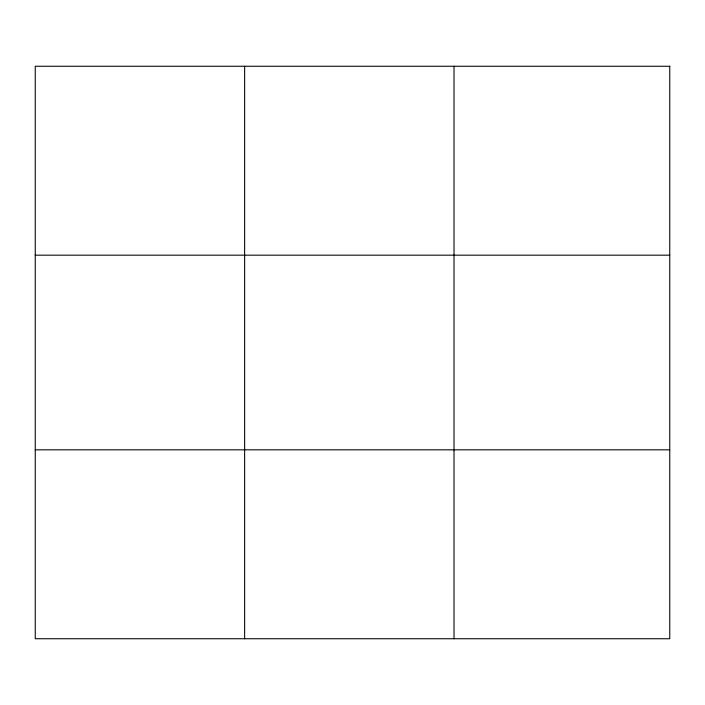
<?xml version="1.0" encoding="UTF-8"?>
<svg xmlns="http://www.w3.org/2000/svg" width="705" height="705" viewBox="0 0 705 705"><rect width="100%" height="100%" fill="white"/><g stroke="black" fill="none" stroke-linecap="round" stroke-linejoin="round"><path stroke-width="1.06" d="M244.635 66.261L244.635 638.739M454.02 66.261L454.02 638.739M35.25 255.175L669.75 255.175M35.25 449.825L669.75 449.825M669.75 66.261L669.75 638.739L35.25 638.739L35.25 66.261L669.75 66.261"/></g></svg>
